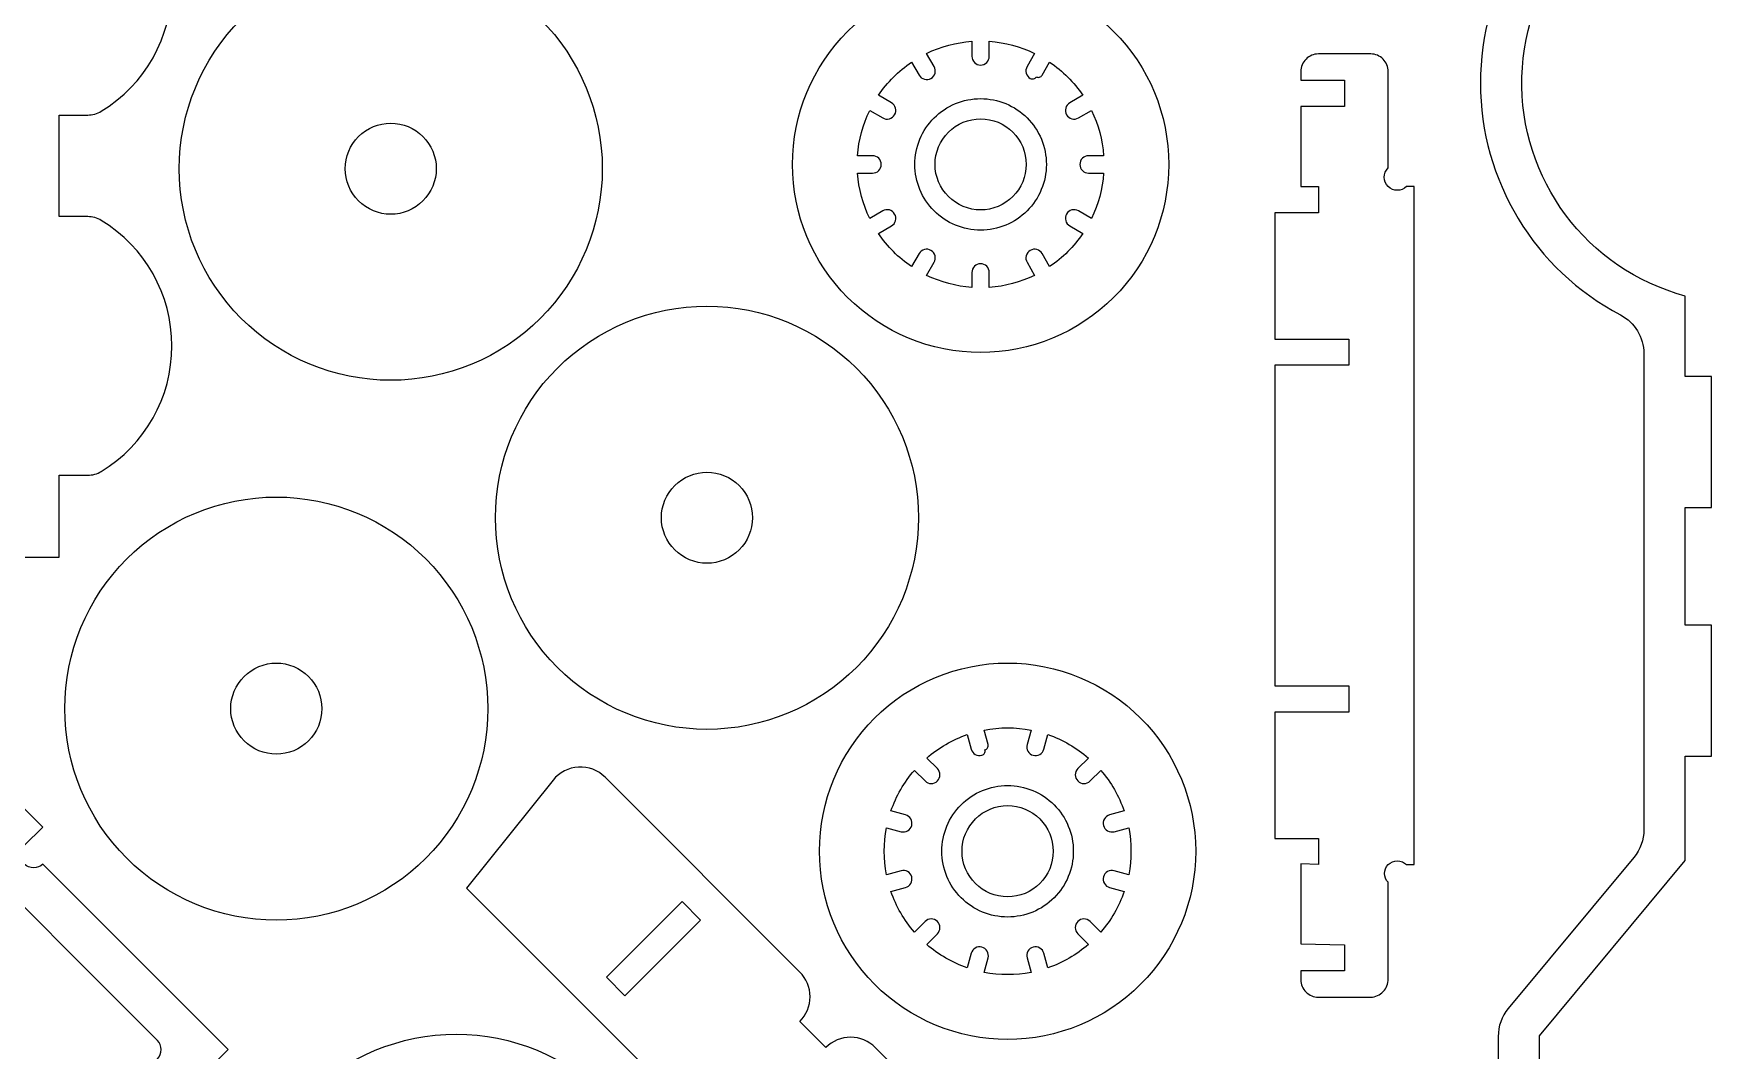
# Model space of a CAD drawing. Extents: x 14 to 686, y 11 to 690.
# Drawn here: x 369.3 to 677.1, y 366.2 to 552.7 of the extents above; entities that cross this region are included whole.
import ezdxf

# ---------------------------------------------------------------- set-up
doc = ezdxf.new("R2010")
doc.units = 0
doc.header["$MEASUREMENT"] = 0
for name, color, linetype in [('EXTERNAL_CUT', 62, 'CONTINUOUS'), ('HOLES', 5, 'CONTINUOUS'), ('POCKET_1MM', 3, 'CONTINUOUS')]:
    doc.layers.add(name, color=color, linetype=linetype)

msp = doc.modelspace()

# ---------------------------------------------------------------- linework, layer by layer
at = {"layer": 'EXTERNAL_CUT'}
for points in [[(328.02, 456.65), (373.98, 456.65), (373.98, 471.7), (379.22, 471.7, 0.137155), (381.71, 472.39, 0.563027), (381.71, 518.42, 0.137155), (379.22, 519.11), (373.98, 519.11), (373.98, 537.74), (379.22, 537.74, 0.137155), (381.71, 538.44, 0.563027), (381.71, 584.46, 0.137155), (379.22, 585.16), (373.98, 585.16), (373.98, 600.2), (328.02, 600.2), (328.02, 562.63), (337.78, 562.63), (337.78, 557.83), (328.02, 557.83), (328.02, 499.03), (337.78, 499.03), (337.78, 494.23), (328.02, 494.23)], [(637.97, 340.17), (645.57, 340.17), (645.57, 368.92), (672.29, 401.07), (672.29, 420.19), (677.09, 420.19), (677.09, 444.19), (672.29, 444.19), (672.29, 465.79), (677.09, 465.79), (677.09, 489.79), (672.29, 489.79), (672.29, 504.56, -0.790358), (674.46, 583.14), (674.46, 597.54), (664.69, 597.54), (664.69, 593.18, -0.278811), (660.41, 586.09, 0.604622), (660.41, 501.09, -0.278811), (664.69, 494.01), (664.69, 406.71, -0.175112), (662.84, 401.6), (639.81, 373.89, 0.175112), (637.97, 368.78)], [(434.82, 489.1, -0.414214), (396.02, 527.9, -0.414214), (434.82, 566.7, -0.414214), (473.62, 527.9, -0.414214)], [(543.02, 494.19, -0.414214), (508.52, 528.69, -0.414214), (543.02, 563.2, -0.414214), (577.53, 528.69, -0.414214)], [(614.58, 548.94), (604.98, 548.94, 0.414214), (601.78, 545.74), (601.78, 544.14), (609.78, 544.14), (609.78, 539.34), (601.78, 539.34), (601.78, 524.64), (604.98, 524.64), (604.98, 519.84), (596.98, 519.84), (596.98, 496.67), (610.58, 496.67), (610.58, 491.87), (596.98, 491.87), (596.98, 433.07), (610.58, 433.07), (610.58, 428.27), (596.98, 428.27), (596.98, 405.09), (604.98, 405.09), (604.98, 400.29), (601.78, 400.44), (601.78, 385.74), (609.78, 385.59), (609.78, 380.79), (601.78, 380.79), (601.78, 379.19, 0.414214), (604.98, 375.99), (614.58, 375.99, 0.414214), (617.78, 379.34), (617.78, 397.05, -0.414214), (617.78, 400.29, -0.414214), (621.17, 400.29), (622.58, 400.29), (622.58, 524.64), (621.17, 524.64, -1), (617.78, 528.04), (617.78, 545.74, 0.414214)], [(492.82, 425.1, -0.414214), (454.02, 463.9, -0.414214), (492.82, 502.7, -0.414214), (531.62, 463.9, -0.414214)], [(413.82, 390.1, -0.414214), (375.02, 428.9, -0.414214), (413.82, 467.7, -0.414214), (452.62, 428.9, -0.414214)], [(572.37, 378.35, -0.414214), (523.57, 378.35, -0.414214), (523.57, 427.15, -0.414214), (572.37, 427.15, -0.414214)], [(514.65, 366.76), (509.86, 371.54, 0.414214), (509.86, 380.59), (474.13, 416.33, 0.446654), (464.61, 415.8), (448.7, 395.96), (539.06, 305.59), (558.91, 321.51, 0.446654), (559.43, 331.03), (523.7, 366.76, 0.414214)], [(446.82, 291.6, -0.414214), (408.02, 330.4, -0.414214), (446.82, 369.2, -0.414214), (485.62, 330.4, -0.414214)]]:
    msp.add_lwpolyline(points, format="xyb", close=True, dxfattribs=at)
msp.add_lwpolyline([(388.63, 349.98), (405.02, 366.37), (370.99, 400.4, -1), (367.59, 403.8), (370.99, 407.19), (344.33, 433.84)], format="xyb", dxfattribs=at)
at = {"layer": 'HOLES'}
for points in [[(434.82, 519.55, -0.414214), (426.47, 527.9, -0.414214), (434.82, 536.25, -0.414214), (443.17, 527.9, -0.414214)], [(543.02, 520.34, -0.414214), (534.67, 528.69, -0.414214), (543.02, 537.05, -0.414214), (551.38, 528.69, -0.414214)], [(492.82, 455.55, -0.414214), (484.47, 463.9, -0.414214), (492.82, 472.25, -0.414214), (501.17, 463.9, -0.414214)], [(413.82, 420.55, -0.414214), (405.47, 428.9, -0.414214), (413.82, 437.25, -0.414214), (422.17, 428.9, -0.414214)], [(553.88, 396.84, -0.414214), (542.06, 396.84, -0.414214), (542.06, 408.66, -0.414214), (553.88, 408.66, -0.414214)], [(392.01, 368.07), (353.13, 406.94, 0.414214), (349.74, 406.94), (330.42, 387.62, 0.414214), (330.42, 384.23), (369.3, 345.35, 0.414214), (372.69, 345.35), (392.01, 364.67, 0.414214)]]:
    msp.add_lwpolyline(points, format="xyb", close=True, dxfattribs=at)
msp.add_lwpolyline([(491.65, 390.12), (488.25, 393.52), (474.37, 379.64), (477.77, 376.24)], close=True, dxfattribs=at)
at = {"layer": 'POCKET_1MM'}
for points in [[(553.22, 544.76, 0.414214), (554.31, 545.05), (555.69, 547.44, -0.095807), (561.77, 541.37), (559.38, 539.99, 0.414214), (558.79, 537.8, 0.414214), (560.98, 537.21), (563.37, 538.59, -0.095807), (565.59, 530.29), (562.83, 530.29, 0.414214), (561.23, 528.69, 0.414214), (562.83, 527.09), (565.59, 527.09, -0.095807), (563.37, 518.79), (560.98, 520.18, 0.414214), (558.79, 519.59, 0.414214), (559.38, 517.4), (561.77, 516.02, -0.095807), (555.69, 509.95), (554.31, 512.34, 0.414214), (552.13, 512.92, 0.414214), (551.54, 510.74), (552.92, 508.35, -0.095807), (544.62, 506.12), (544.62, 508.88, 0.414214), (543.02, 510.48, 0.414214), (541.42, 508.88), (541.42, 506.12, -0.095807), (533.12, 508.35), (534.5, 510.74, 0.414214), (533.92, 512.92, 0.414214), (531.73, 512.34), (530.35, 509.95, -0.095807), (524.28, 516.02), (526.67, 517.4, 0.414214), (527.25, 519.59, 0.414214), (525.07, 520.18), (522.68, 518.79, -0.095807), (520.45, 527.09), (523.21, 527.09, 0.414214), (524.81, 528.69, 0.414214), (523.21, 530.29), (520.45, 530.29, -0.095807), (522.68, 538.59), (525.07, 537.21, 0.414214), (527.25, 537.8, 0.414214), (526.67, 539.99), (524.28, 541.37, -0.095807), (530.35, 547.44), (531.73, 545.05, 0.414214), (533.92, 544.47, 0.414214), (534.5, 546.65), (533.12, 549.04, -0.095807), (541.42, 551.27), (541.42, 548.51, 0.414214), (543.02, 546.91, 0.414214), (544.62, 548.51), (544.62, 551.27, -0.095807), (552.92, 549.04), (551.54, 546.65, 0.414214), (552.13, 544.47, 0.414214)], [(543.02, 516.64, -0.414214), (530.97, 528.69, -0.414214), (543.02, 540.75, -0.414214), (555.08, 528.69, -0.414214)], [(543.82, 421.32, 0.414214), (544.39, 422.3), (543.67, 424.97, -0.095807), (552.27, 424.97), (551.55, 422.3, 0.414214), (552.68, 420.34, 0.414214), (554.64, 421.47), (555.36, 424.14, -0.095807), (562.8, 419.84), (560.85, 417.89, 0.414214), (560.85, 415.63, 0.414214), (563.11, 415.63), (565.06, 417.58, -0.095807), (569.36, 410.14), (566.69, 409.42, 0.414214), (565.56, 407.46, 0.414214), (567.52, 406.33), (570.19, 407.05, -0.095807), (570.19, 398.45), (567.52, 399.17, 0.414214), (565.56, 398.04, 0.414214), (566.69, 396.08), (569.36, 395.36, -0.095807), (565.06, 387.92), (563.11, 389.87, 0.414214), (560.85, 389.87, 0.414214), (560.85, 387.61), (562.8, 385.66, -0.095807), (555.36, 381.36), (554.64, 384.03, 0.414214), (552.68, 385.16, 0.414214), (551.55, 383.2), (552.27, 380.53, -0.095807), (543.67, 380.53), (544.39, 383.2, 0.414214), (543.26, 385.16, 0.414214), (541.3, 384.03), (540.58, 381.36, -0.095807), (533.14, 385.66), (535.09, 387.61, 0.414214), (535.09, 389.87, 0.414214), (532.83, 389.87), (530.88, 387.92, -0.095807), (526.58, 395.36), (529.25, 396.08, 0.414214), (530.38, 398.04, 0.414214), (528.42, 399.17), (525.75, 398.45, -0.095807), (525.75, 407.05), (528.42, 406.33, 0.414214), (530.38, 407.46, 0.414214), (529.25, 409.42), (526.58, 410.14, -0.095807), (530.88, 417.58), (532.83, 415.63, 0.414214), (535.09, 415.63, 0.414214), (535.09, 417.89), (533.14, 419.84, -0.095807), (540.58, 424.14), (541.3, 421.47, 0.414214), (543.26, 420.34, 0.414214)], [(556.5, 394.22, -0.414214), (539.45, 394.22, -0.414214), (539.45, 411.27, -0.414214), (556.5, 411.27, -0.414214)]]:
    msp.add_lwpolyline(points, format="xyb", close=True, dxfattribs=at)

doc.saveas('drawing.dxf')
